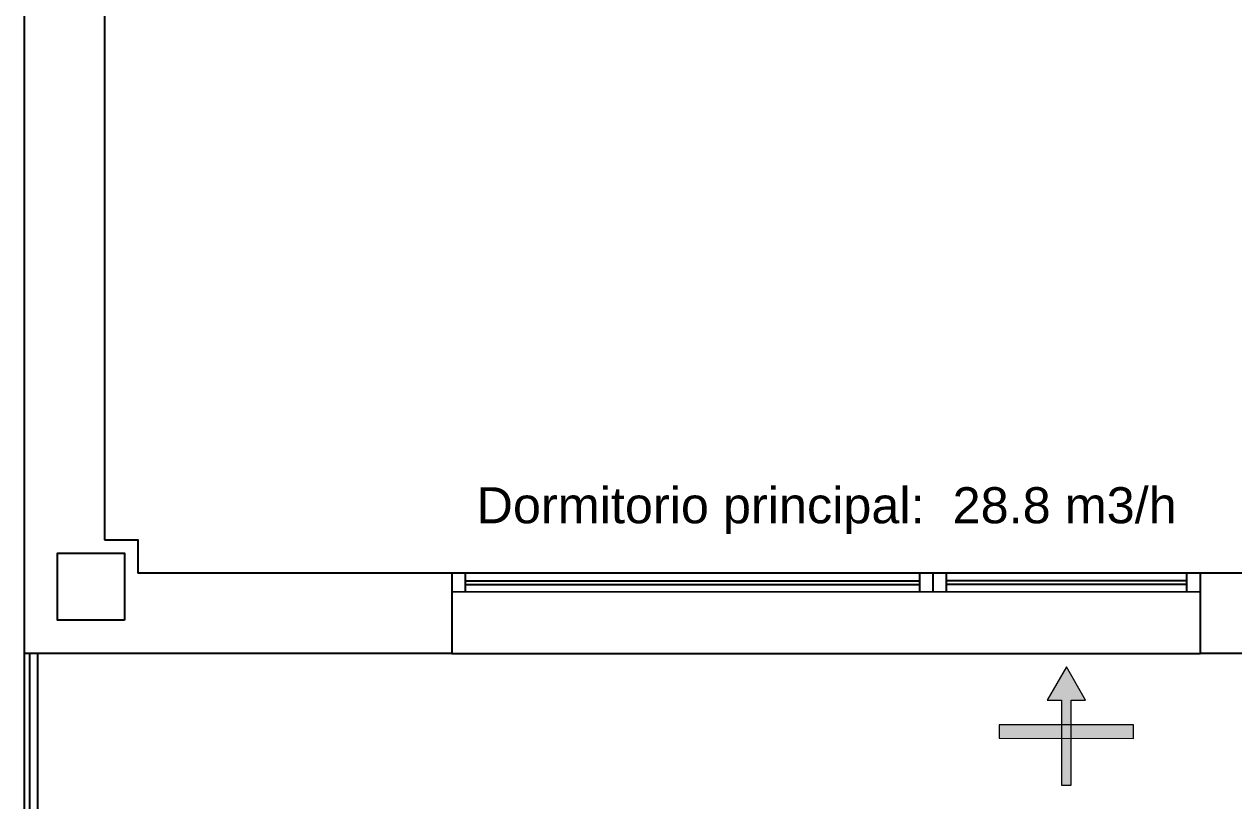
# Model space of a CAD drawing. Header units: millimetres. Extents: x 441156 to 441876, y 4514765 to 4515211.
# Drawn here: x 441334.482 to 441339.009, y 4515143.611 to 4515146.518 of the extents above; entities that cross this region are included whole.
import ezdxf
from ezdxf.enums import TextEntityAlignment as Align

# ---------------------------------------------------------------- set-up
doc = ezdxf.new("R2010")
doc.units = ezdxf.units.MM
for name, color, linetype in [('01_mono PRIMERA', 2, 'Continuous'), ('01_textos', 7, 'Continuous'), ('Instalaciones_ventilación_texto', 7, 'Continuous')]:
    doc.layers.add(name, color=color, linetype=linetype)
doc.styles.add('NIEVES2', font='sanss___.ttf')

# ---------------------------------------------------------------- blocks, each defined once
blk = doc.blocks.new('A$C065C7C63')
at = {"layer": '01_mono PRIMERA', "color": 254}
for p, q in [((2.3072, 7.605, 0), (2.3072, 5.055, 0)), ((2.0072, 7.405, 0), (2.0072, 4.63, 0)), ((3.6072, 4.93, 0), (2.4322, 4.93, 0)), ((3.6072, 4.93, 0), (3.6072, 4.63, 0)), ((6.4072, 4.9299, 0), (3.6072, 4.93, 0)), ((3.6572, 4.93, 0), (3.6572, 4.86, 0)), ((3.6572, 4.902, 0), (5.3572, 4.902, 0)), ((5.3572, 4.93, 0), (5.3572, 4.86, 0)), ((5.4072, 4.93, 0), (5.4072, 4.86, 0)), ((5.4572, 4.93, 0), (5.4572, 4.86, 0)), ((6.3568, 4.902, 0), (5.4572, 4.902, 0)), ((6.3568, 4.93, 0), (6.3568, 4.86, 0)), ((6.8372, 4.93, 0), (6.4072, 4.93, 0)), ((6.4072, 4.93, 0), (6.4072, 4.63, 0)), ((6.4072, 4.86, 0), (3.6072, 4.8599, 0)), ((3.6572, 4.888, 0), (5.3572, 4.888, 0)), ((6.3568, 4.888, 0), (5.4572, 4.888, 0)), ((3.6072, 4.63, 0), (2.0072, 4.63, 0)), ((2.0072, 4.63, 0), (2.0072, 3, 0)), ((2.0272, 4.63, 0), (2.0272, 3.02, 0)), ((2.0572, 4.63, 0), (2.0572, 3.05, 0)), ((3.6072, 4.63, 0), (6.4072, 4.63, 0)), ((7.5072, 4.63, 0), (6.4072, 4.63, 0))]:
    blk.add_line(p, q, dxfattribs=at)
blk.add_lwpolyline([(2.3072, 5.055), (2.4322, 5.055), (2.4322, 4.93)], dxfattribs=at)
blk.add_lwpolyline([(2.3822, 4.755), (2.1322, 4.755), (2.1322, 5.005), (2.3822, 5.005), (2.3822, 4.755)], close=True, dxfattribs=at)

msp = doc.modelspace()

# ---------------------------------------------------------------- hatches: boundary and pattern name
at = {"layer": 'Instalaciones_ventilación_texto', "lineweight": 0}
for points in [[(441338.40024893, 4515143.66913392), (441338.40031225, 4515143.98725293), (441338.45412937, 4515143.98724222), (441338.3823982, 4515144.1128298), (441338.31061704, 4515143.98727078), (441338.36443416, 4515143.98726007), (441338.36437084, 4515143.66914106)], [(441338.63349147, 4515143.84489011), (441338.63350147, 4515143.89511943), (441338.13120828, 4515143.89521941), (441338.13119829, 4515143.84499009)]]:
    msp.add_hatch(color=10, dxfattribs=at).paths.add_polyline_path(points)

# ---------------------------------------------------------------- linework, layer by layer
at = {"layer": 'Instalaciones_ventilación_texto', "color": 10, "lineweight": 0}
for points in [[(441338.40024893, 4515143.66913392), (441338.40031225, 4515143.98725293), (441338.45412937, 4515143.98724222), (441338.3823982, 4515144.1128298), (441338.31061704, 4515143.98727078), (441338.36443416, 4515143.98726007), (441338.36437084, 4515143.66914106)], [(441338.63349147, 4515143.84489011), (441338.63350147, 4515143.89511943), (441338.13120828, 4515143.89521941), (441338.13119829, 4515143.84499009)]]:
    msp.add_lwpolyline(points, close=True, dxfattribs=at)

# ---------------------------------------------------------------- block references
at = {"layer": '01_mono PRIMERA'}
msp.add_blockref('A$C065C7C63', (441332.47527523, 4515139.53285721), dxfattribs=at)

# ---------------------------------------------------------------- texts
at = {"layer": '01_textos', "style": 'NIEVES2'}
msp.add_text('Dormitorio principal:  28.8 m3/h', height=0.135, rotation=0.00000008, dxfattribs=at).set_placement((441337.48516654, 4515144.65002245, -0.00004143), align=Align.CENTER)

doc.saveas('drawing.dxf')
